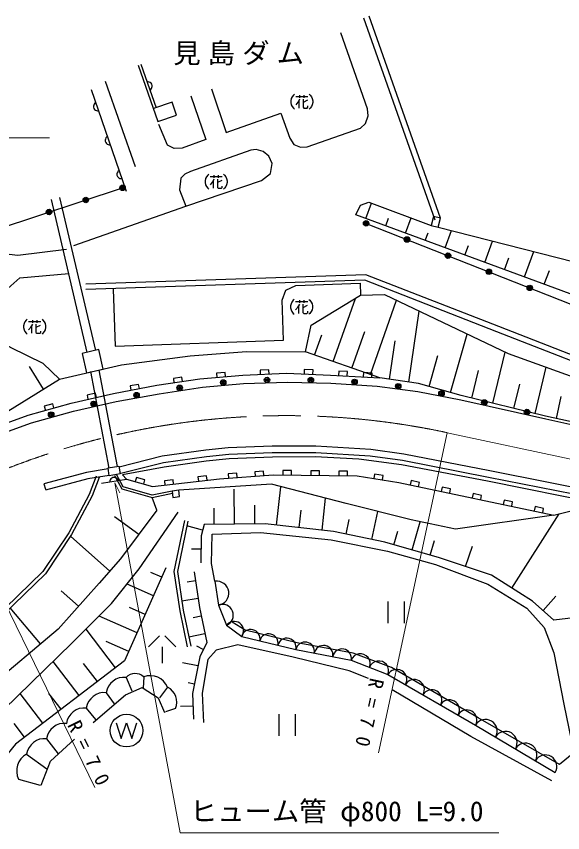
# Model space of a CAD drawing. Units: millimetres, scale not verified. Extents: x 40000 to 680000, y 20000 to 380000.
# Drawn here: x 293475 to 343484, y 265954 to 340716 of the extents above; entities that cross this region are included whole.
import ezdxf
from ezdxf.enums import TextEntityAlignment as Align

# ---------------------------------------------------------------- set-up
doc = ezdxf.new("R2010")
doc.units = ezdxf.units.MM
doc.header["$LTSCALE"] = 1000
doc.linetypes.add('CHAIN', pattern=[18.5, 12, -1.5, 3.5, -1.5])
for name, color, linetype, lineweight in [('M-BGD', 7, 'Continuous', 25), ('M-BMK', 2, 'CHAIN', 13), ('M-STR-HTXT', 7, 'Continuous', 13)]:
    doc.layers.add(name, color=color, linetype=linetype, lineweight=lineweight)
doc.styles.add('ＭＳ ゴシック', font='')
doc.styles.get('ＭＳ ゴシック').set_extended_font_data('MS Gothic')

msp = doc.modelspace()

# ---------------------------------------------------------------- linework, layer by layer
at = {"layer": 'M-BGD'}
for p, q in [((331822, 322055), (325298, 340550)), ((332293, 322222), (325769, 340716)), ((304878, 336340), (306260, 332342)), ((304368, 326946), (301641, 334749)), ((303557, 324677), (300345, 333989)), ((319406, 333504), (319406, 333264)), ((319806, 333504), (319806, 333264)), ((319046, 333384), (320166, 333384)), ((319326, 332984), (319326, 332304)), ((320126, 333024), (319726, 332824)), ((311203, 326050), (312323, 326050)), ((311563, 326170), (311563, 325930)), ((311963, 326170), (311963, 325930)), ((311483, 325650), (311483, 324970)), ((312283, 325690), (311883, 325490)), ((289738, 320573), (303196, 325008)), ((299967, 309944), (296683, 323951)), ((300746, 310126), (297464, 324125)), ((325468, 322201), (325987, 323608)), ((327283, 321531), (327541, 322231)), ((329098, 320862), (329611, 322253)), ((325492, 321757), (351715, 311408)), ((330913, 320192), (331168, 320884)), ((332728, 319523), (333309, 321097)), ((336358, 318184), (337077, 320135)), ((334543, 318853), (334868, 319735)), ((338172, 317514), (338567, 318584)), ((339987, 316845), (340846, 319173)), ((341802, 316175), (342266, 317433)), ((322486, 309100), (324514, 314889)), ((319023, 314591), (320143, 314591)), ((319303, 314191), (319303, 313511)), ((319383, 314711), (319383, 314471)), ((320103, 314231), (319703, 314031)), ((319783, 314711), (319783, 314471)), ((325891, 307907), (328276, 314712)), ((329396, 307222), (330343, 313725)), ((294585, 312775), (295705, 312775)), ((294945, 312895), (294945, 312655)), ((295345, 312895), (295345, 312655)), ((294865, 312375), (294865, 311695)), ((295665, 312415), (295265, 312215)), ((324188, 308503), (325364, 311859)), ((320783, 309697), (321432, 311549)), ((333223, 306257), (334748, 311622)), ((327627, 307480), (328141, 311005)), ((331261, 306814), (332071, 309664)), ((337097, 305276), (338233, 309958)), ((295956, 306579), (294687, 308638)), ((301958, 299345), (300285, 308177)), ((302744, 299493), (301071, 308326)), ((335168, 305744), (335785, 308288)), ((340955, 304340), (341983, 308575)), ((306549, 306153), (310501, 306756)), ((310501, 306756), (314284, 307102)), ((314284, 307102), (318287, 307212)), ((318287, 307212), (322264, 307126)), ((322264, 307126), (326512, 306847)), ((326512, 306847), (330233, 306344)), ((339026, 304808), (339565, 307030)), ((302615, 305427), (306549, 306153)), ((330233, 306344), (334149, 305579)), ((342911, 303889), (343352, 305906)), ((298708, 304548), (302615, 305427)), ((334149, 305579), (341949, 303845)), ((294851, 303483), (298708, 304548)), ((341949, 303845), (361443, 299526)), ((291162, 302138), (294851, 303483)), ((301271, 297973), (303558, 298327)), ((296005, 297908), (296133, 297425)), ((317295, 294121), (317686, 297639)), ((313453, 294204), (313416, 297403)), ((306330, 295487), (305904, 296651)), ((321460, 293658), (321784, 296577)), ((342687, 295044), (346874, 296078)), ((311587, 294182), (311569, 295666)), ((315320, 294226), (315300, 295941)), ((319377, 293889), (319556, 295499)), ((326031, 292807), (326564, 295368)), ((304673, 293256), (302471, 294892)), ((323678, 293297), (323954, 294623)), ((338843, 288349), (343156, 295160)), ((310518, 293662), (309093, 294041)), ((329706, 291850), (330442, 294433)), ((302037, 289914), (298423, 293097)), ((328041, 292324), (328397, 293574)), ((331370, 291375), (331755, 292724)), ((310370, 291906), (309509, 291914)), ((334589, 290335), (335217, 292200)), ((306790, 289346), (305798, 289787)), ((306035, 287647), (303616, 288723)), ((309864, 289017), (309123, 288905)), ((311660, 288973), (311978, 286786)), ((299173, 286697), (297587, 288117)), ((310112, 287390), (308629, 287164)), ((327490, 287134), (327490, 285134)), ((329010, 285134), (329010, 287134)), ((341689, 286289), (342870, 287606)), ((295674, 283236), (292896, 286544)), ((305279, 285948), (303847, 286585)), ((311978, 286786), (312722, 284956)), ((304524, 284249), (301044, 285796)), ((310404, 285777), (309671, 285623)), ((346067, 285830), (342666, 285412)), ((312722, 284956), (314104, 283914)), ((302558, 281065), (299854, 284605)), ((310741, 284178), (309273, 283870)), ((303768, 282550), (301702, 283469)), ((306567, 283978), (305567, 282978)), ((307067, 283978), (308067, 282978)), ((314104, 283914), (319061, 282715)), ((306817, 282978), (306817, 281478)), ((310586, 282725), (309988, 283021)), ((319061, 282715), (324131, 281761)), ((299229, 278521), (296848, 281639)), ((300894, 279793), (299626, 281453)), ((310100, 281231), (308694, 281505)), ((324131, 281761), (327491, 280448)), ((327491, 280448), (335513, 275800)), ((303517, 280179), (304043, 278933)), ((305131, 280229), (305095, 279180)), ((309773, 279551), (309195, 279664)), ((307322, 279266), (306576, 278295)), ((295901, 275978), (293827, 278692)), ((297565, 277250), (296451, 278708)), ((301698, 278774), (302433, 277750)), ((299878, 277369), (300726, 276304)), ((309652, 277537), (308514, 277495)), ((308038, 277322), (307125, 277008)), ((317511, 276819), (317511, 274819)), ((319031, 274819), (319031, 276819)), ((294236, 274707), (293275, 275965)), ((298059, 275965), (298083, 275935)), ((335513, 275800), (342809, 271467)), ((296239, 274560), (297308, 273172)), ((294420, 273156), (296272, 271809)), ((293681, 270844), (295643, 270300))]:
    msp.add_line(p, q, dxfattribs=at)
for points in [[(311344, 334062), (312675, 330087), (317696, 331833), (318501, 329559), (318888, 328969), (319500, 328748), (320097, 328764), (324973, 330474), (325437, 330890), (325676, 331613), (325631, 332248), (323176, 339212)], [(304642, 336258), (306438, 331084), (308141, 331675), (307733, 332853), (306029, 332262)], [(305700, 333963), (305780, 334024), (305840, 334096), (305890, 334198), (305909, 334289), (305908, 334390), (305866, 334511), (305804, 334591), (305733, 334651), (305631, 334701), (305540, 334720), (305439, 334719)], [(309435, 333440), (310818, 329426), (308659, 328652), (307936, 328620), (307322, 328917), (306509, 330816)], [(318926, 333584), (318846, 333504), (318726, 333344), (318646, 333184), (318606, 332984), (318606, 332824), (318646, 332624), (318726, 332464), (318846, 332304), (318926, 332224)], [(320286, 333584), (320366, 333504), (320486, 333344), (320566, 333184), (320606, 332984), (320606, 332824), (320566, 332624), (320486, 332464), (320366, 332304), (320286, 332224)], [(300750, 332815), (300670, 332753), (300610, 332682), (300560, 332580), (300541, 332489), (300542, 332388), (300584, 332267), (300645, 332186), (300717, 332126), (300819, 332077), (300910, 332058), (301011, 332059)], [(319406, 333144), (319326, 332984), (319246, 332864), (319166, 332744), (319046, 332624)], [(319726, 333144), (319726, 332384), (319806, 332304), (320086, 332304), (320166, 332384), (320166, 332504)], [(301821, 329711), (301740, 329649), (301680, 329578), (301631, 329476), (301612, 329385), (301613, 329284), (301654, 329163), (301716, 329083), (301787, 329023), (301889, 328973), (301980, 328954), (302082, 328955)], [(298751, 319723), (308993, 323317), (315913, 325666), (316732, 326336), (316885, 327228), (316573, 327914), (316084, 328336), (315422, 328518), (314948, 328459), (309413, 326520), (308909, 326255), (308540, 325905), (308396, 324821), (308992, 323317)], [(332093, 321408), (349209, 317038), (360288, 317666), (365400, 327594)], [(302891, 326607), (302811, 326546), (302751, 326474), (302701, 326372), (302682, 326281), (302683, 326180), (302725, 326059), (302786, 325979), (302858, 325919), (302960, 325869), (303051, 325850), (303152, 325851)], [(311083, 326250), (311003, 326170), (310883, 326010), (310803, 325850), (310763, 325650), (310763, 325490), (310803, 325290), (310883, 325130), (311003, 324970), (311083, 324890)], [(312443, 326250), (312523, 326170), (312643, 326010), (312723, 325850), (312763, 325650), (312763, 325490), (312723, 325290), (312643, 325130), (312523, 324970), (312443, 324890)], [(311563, 325810), (311483, 325650), (311403, 325530), (311323, 325410), (311203, 325290)], [(311883, 325810), (311883, 325050), (311963, 324970), (312243, 324970), (312323, 325050), (312323, 325170)], [(324561, 322536), (324991, 323415), (325740, 323700), (331449, 321566)], [(259000, 322753), (268258, 319648), (270782, 319431), (275576, 319677), (280724, 319873), (285759, 319678), (289921, 319262), (293601, 318857), (298056, 319407)], [(371828, 315343), (360029, 313601), (355204, 312393), (352549, 312515), (349969, 313162), (324561, 322536)], [(256878, 299225), (258464, 301082), (271646, 306976), (276198, 308669), (280863, 310158), (285567, 311536), (290651, 312908), (292107, 314036), (292700, 315796), (293782, 316769), (298277, 317179)], [(362715, 302504), (337643, 312300), (325475, 317054), (299826, 316196)], [(362533, 302038), (337461, 311834), (325389, 316551), (299842, 315696)], [(302324, 315727), (302508, 310509), (317922, 311059), (317811, 314736), (318140, 315648), (319059, 316067), (324934, 316280), (324989, 315179), (327190, 315230), (338494, 309834), (362121, 301311)], [(318903, 314791), (318823, 314711), (318703, 314551), (318623, 314391), (318583, 314191), (318583, 314031), (318623, 313831), (318703, 313671), (318823, 313511), (318903, 313431)], [(319932, 309995), (320474, 312417), (324989, 315179)], [(320263, 314791), (320343, 314711), (320463, 314551), (320543, 314391), (320583, 314191), (320583, 314031), (320543, 313831), (320463, 313671), (320343, 313511), (320263, 313431)], [(319383, 314351), (319303, 314191), (319223, 314071), (319143, 313951), (319023, 313831)], [(319703, 314351), (319703, 313591), (319783, 313511), (320063, 313511), (320143, 313591), (320143, 313711)], [(294465, 312975), (294385, 312895), (294265, 312735), (294185, 312575), (294145, 312375), (294145, 312215), (294185, 312015), (294265, 311855), (294385, 311695), (294465, 311615)], [(294945, 312535), (294865, 312375), (294785, 312255), (294705, 312135), (294585, 312015)], [(295265, 312535), (295265, 311775), (295345, 311695), (295625, 311695), (295705, 311775), (295705, 311895)], [(295825, 312975), (295905, 312895), (296025, 312735), (296105, 312575), (296145, 312375), (296145, 312215), (296105, 312015), (296025, 311855), (295905, 311695), (295825, 311615)], [(297434, 307490), (295929, 308924), (292996, 310371), (289374, 312431)], [(288566, 302026), (297434, 307490), (303091, 308790), (309373, 309630), (314556, 310013), (319932, 309995)], [(359768, 300206), (341920, 304106), (334204, 305978), (330280, 307093), (326742, 307609), (319932, 309995)], [(288566, 302026), (294571, 304186), (298490, 305294), (302359, 306162), (306344, 306927), (310258, 307507), (314215, 307848), (318194, 308028), (322236, 307863), (326742, 307609)], [(312635, 307711), (312601, 308110), (311804, 308041), (311838, 307643)], [(316604, 307956), (316586, 308356), (315787, 308319), (315805, 307920)], [(320615, 307929), (320631, 308329), (319832, 308361), (319816, 307962)], [(323762, 307777), (323785, 308176), (322986, 308221), (322964, 307822)], [(326015, 307650), (326038, 308049), (325239, 308094), (325217, 307695)], [(308697, 307275), (308638, 307671), (307847, 307554), (307906, 307158)], [(304745, 306620), (304669, 307013), (303884, 306862), (303959, 306469)], [(300815, 305816), (300728, 306206), (299947, 306031), (300035, 305641)], [(296916, 304849), (296807, 305234), (296037, 305016), (296146, 304631)], [(347700, 296929), (336817, 299085), (328933, 300622), (325932, 301046), (320899, 301355), (316879, 301353), (312874, 301187), (310825, 300982), (306827, 300424), (302884, 299431)], [(347583, 296340), (336702, 298496), (328834, 300031), (325872, 300449), (320881, 300755), (316891, 300753), (312917, 300588), (310897, 300387), (306942, 299834), (303030, 298849)], [(312947, 300177), (310842, 299974), (306997, 299436), (303205, 298720), (303558, 298327)], [(346874, 296078), (336613, 298149), (328741, 299651), (324820, 300169), (320826, 300376), (316912, 300354), (312947, 300177)], [(301876, 299264), (299902, 298933), (296005, 297908)], [(316143, 298669), (316112, 299068), (315314, 299005), (315346, 298606)], [(318655, 298713), (318660, 299113), (317860, 299123), (317855, 298723)], [(321227, 298681), (321232, 299081), (320432, 299091), (320427, 298691)], [(323798, 298650), (323803, 299050), (323003, 299059), (322998, 298659)], [(301072, 298488), (300419, 296809), (298534, 293262), (296133, 289665), (290335, 284075), (288715, 282797), (285123, 280797), (277691, 277912), (273756, 277046), (269773, 276639), (265748, 276861), (261812, 277503), (257741, 278181)], [(300793, 298597), (300146, 296935), (298276, 293416), (295902, 289859), (290138, 284301), (288548, 283047), (284995, 281069), (277604, 278200), (273708, 277343), (269766, 276940), (265780, 277160), (261861, 277799), (257791, 278477)], [(301975, 298673), (300028, 298346), (296158, 297328)], [(302810, 298211), (302764, 298301), (302704, 298373), (302613, 298440), (302526, 298475), (302426, 298492), (302300, 298472), (302210, 298426), (302138, 298367), (302071, 298275), (302036, 298189), (302019, 298089)], [(302471, 298671), (303119, 297449), (305904, 296651), (307782, 297049)], [(307741, 297244), (307808, 296656), (308417, 296726), (308350, 297314), (307741, 297244), (305911, 296857), (303256, 297617), (302647, 298764)], [(303558, 298327), (305939, 297668), (312068, 298349), (316970, 298734), (324684, 298639), (328492, 298025), (342687, 295044)], [(305134, 297891), (305241, 298276), (304470, 298490), (304363, 298104)], [(310933, 298223), (310889, 298621), (310094, 298532), (310138, 298135)], [(313692, 298477), (313661, 298875), (312863, 298813), (312895, 298414)], [(326983, 298268), (327046, 298663), (326256, 298791), (326193, 298396)], [(307869, 297882), (307825, 298280), (307029, 298191), (307074, 297794)], [(342687, 295044), (333662, 293753), (329631, 294604), (323661, 296091), (316819, 297864), (308350, 297314)], [(330303, 297645), (330385, 298036), (329602, 298201), (329520, 297809)], [(333142, 297049), (333224, 297440), (332441, 297605), (332359, 297213)], [(335981, 296453), (336063, 296844), (335280, 297008), (335198, 296617)], [(338820, 295856), (338902, 296248), (338119, 296412), (338037, 296021)], [(306330, 295487), (303016, 291025), (301058, 288802), (297289, 284592), (290829, 279166), (286740, 277301), (283532, 275930), (278507, 274158), (273524, 273518), (268981, 272823), (262063, 274276), (260427, 274370)], [(341659, 295260), (341741, 295652), (340958, 295816), (340876, 295425)], [(260735, 273251), (261783, 273610), (268830, 272046), (273163, 271827), (278806, 272117), (284404, 273120), (287989, 274852), (292335, 277236), (298544, 283294), (302199, 286951), (304723, 290107), (308288, 295300)], [(309156, 282969), (308463, 286266), (307912, 289882), (308892, 294542)], [(309186, 294480), (308217, 289874), (308758, 286318), (309448, 283037)], [(332203, 291137), (327208, 292562), (322501, 293542), (316253, 294237), (310654, 294171), (310382, 293152), (310358, 290659)], [(311660, 288973), (311354, 290615), (311403, 293284), (315819, 293451), (322306, 292772), (327445, 291747), (331849, 290506), (336645, 288720), (340194, 286508), (341801, 284737), (342685, 282436), (343596, 277736), (344511, 273281), (343208, 272186)], [(342666, 285412), (340711, 287166), (336975, 289532), (332203, 291137)], [(307168, 290196), (303391, 281701), (293404, 274071), (291622, 271934)], [(309740, 289831), (310236, 286577), (310909, 283379), (310264, 282072), (309609, 278711), (309696, 276362)], [(343208, 272186), (335738, 276482), (327817, 281094), (324302, 282394), (319185, 283347), (314432, 284507), (313223, 285229)], [(325721, 280060), (323942, 280761), (318804, 282041), (313748, 283153), (311774, 282666), (310999, 281818), (310500, 278722), (310608, 276039)], [(300497, 276046), (303455, 278583), (305001, 279239), (306460, 278298), (307036, 276973)], [(342506, 270701), (335089, 274773), (327886, 279024)], [(302600, 276022), (303080, 274582), (303560, 276022), (304040, 274582), (304520, 276022)], [(295734, 270298), (296612, 272504), (298808, 274525)]]:
    msp.add_lwpolyline(points, dxfattribs=at)
for points in [[(332093, 321408), (332293, 322222), (331649, 322380), (331449, 321566)], [(301423, 308407), (301025, 310189), (299513, 309851), (299910, 308069)], [(301873, 299354), (302864, 299513), (302977, 298808), (301986, 298649)]]:
    msp.add_lwpolyline(points, close=True, dxfattribs=at)
for centre, radius in [((303196, 325008), 250), ((303196, 325008), 220), ((303196, 325008), 190), ((303196, 325008), 160), ((303196, 325008), 130), ((303196, 325008), 100), ((303196, 325008), 70), ((303196, 325008), 40), ((303196, 325008), 10), ((299832, 323899), 250), ((299832, 323899), 220), ((299832, 323899), 190), ((299832, 323899), 160), ((299832, 323899), 130), ((299832, 323899), 100), ((299832, 323899), 70), ((299832, 323899), 40), ((299832, 323899), 10), ((296467, 322791), 250), ((296467, 322791), 220), ((296467, 322791), 190), ((296467, 322791), 160), ((296467, 322791), 130), ((296467, 322791), 100), ((296467, 322791), 70), ((296467, 322791), 40), ((296467, 322791), 10), ((325492, 321757), 250), ((325492, 321757), 220), ((325492, 321757), 190), ((325492, 321757), 160), ((325492, 321757), 130), ((325492, 321757), 100), ((325492, 321757), 70), ((325492, 321757), 40), ((325492, 321757), 10), ((329238, 320278), 250), ((329238, 320278), 220), ((329238, 320278), 190), ((329238, 320278), 160), ((329238, 320278), 130), ((329238, 320278), 100), ((329238, 320278), 70), ((329238, 320278), 40), ((329238, 320278), 10), ((332984, 318800), 250), ((332984, 318800), 220), ((332984, 318800), 190), ((332984, 318800), 160), ((332984, 318800), 130), ((332984, 318800), 100), ((332984, 318800), 70), ((332984, 318800), 40), ((332984, 318800), 10), ((336730, 317322), 250), ((336730, 317322), 220), ((336730, 317322), 190), ((336730, 317322), 160), ((336730, 317322), 130), ((336730, 317322), 100), ((336730, 317322), 70), ((336730, 317322), 40), ((336730, 317322), 10), ((340477, 315843), 250), ((340477, 315843), 220), ((340477, 315843), 190), ((340477, 315843), 160), ((340477, 315843), 130), ((340477, 315843), 100), ((340477, 315843), 70), ((340477, 315843), 40), ((340477, 315843), 10), ((312414, 307182), 250), ((312414, 307182), 150), ((316421, 307411), 250), ((316421, 307411), 150), ((316421, 307411), 50), ((320432, 307416), 250), ((320432, 307416), 150), ((320432, 307416), 50), ((324438, 307234), 250), ((324438, 307234), 150), ((324438, 307234), 50), ((308431, 306693), 250), ((308431, 306693), 150), ((308431, 306693), 50), ((312414, 307182), 50), ((328434, 306840), 250), ((328434, 306840), 150), ((328434, 306840), 50), ((304479, 306025), 250), ((304479, 306025), 150), ((304479, 306025), 50), ((332392, 306177), 250), ((332392, 306177), 150), ((332392, 306177), 50), ((300552, 305219), 250), ((300552, 305219), 150), ((300552, 305219), 50), ((336313, 305354), 250), ((336313, 305354), 150), ((336313, 305354), 50), ((296662, 304242), 250), ((296662, 304242), 150), ((296662, 304242), 50), ((340217, 304486), 250), ((340217, 304486), 150), ((340217, 304486), 50), ((303560, 275302), 1500)]:
    msp.add_circle(centre, radius, dxfattribs=at)
for centre, radius, start, end in [((311819, 287880), 1105, 278.27829, 98.27829), ((312350, 285871), 988, 292.12653, 112.12653), ((313413, 284435), 866, 322.9791, 142.9791), ((314930, 283714), 850, 346.40371, 166.40371), ((316582, 283315), 850, 346.40371, 166.40371), ((318235, 282915), 850, 346.40371, 166.40371), ((319906, 282556), 860, 349.34615, 169.34615), ((321596, 282238), 860, 349.34615, 169.34615), ((323286, 281920), 860, 349.34615, 169.34615), ((324971, 281433), 902, 338.65941, 158.65941), ((326651, 280777), 902, 338.65941, 158.65941), ((304350, 279357), 1170, 48.17834, 135.38391), ((328294, 279984), 927, 329.90575, 149.90575), ((303345, 278521), 1666, 84.06482, 171.27038), ((305721, 278597), 1735, 22.68249, 109.88806), ((329898, 279054), 927, 329.90575, 149.90575), ((306659, 277919), 1502, 336.60657, 63.81225), ((331502, 278124), 927, 329.90575, 149.90575), ((301525, 277117), 1666, 84.06482, 171.27038), ((333106, 277194), 927, 329.90575, 149.90575), ((299706, 275712), 1666, 84.06482, 171.27038), ((334710, 276265), 927, 329.90575, 149.90575), ((297886, 274307), 1666, 84.06482, 171.27038), ((336425, 275258), 1061, 329.30076, 149.30076), ((338249, 274175), 1061, 329.30076, 149.30076), ((296067, 272903), 1666, 84.06482, 171.27038), ((340073, 273092), 1061, 329.30076, 149.30076), ((295264, 271612), 1760, 118.66736, 205.87298), ((341897, 272009), 1061, 329.30076, 149.30076)]:
    msp.add_arc(centre, radius, start, end, dxfattribs=at)
at = {"layer": 'M-BMK'}
msp.add_line((332919, 302587), (359275, 296926), dxfattribs=at)
msp.add_arc((318220, 234148), 70000, 77.87817, 116.02124, dxfattribs=at)
at = {"layer": 'M-STR-HTXT'}
for p, q in [((332919, 302587), (326620, 273256)), ((302483, 297998), (302942, 297066)), ((287511, 297052), (300672, 270093))]:
    msp.add_line(p, q, dxfattribs=at)
for points in [[(256328, 289546), (261499, 329589), (296520, 329589)], [(302483, 297998), (308461, 265954), (337649, 265954)]]:
    msp.add_lwpolyline(points, dxfattribs=at)

# ---------------------------------------------------------------- texts
at = {"layer": 'M-BGD', "insert": (307849, 336223), "char_height": 1833, "attachment_point": 7, "style": 'ＭＳ ゴシック'}
msp.add_mtext('\\T1.26;見島ダム', dxfattribs=at)
at = {"layer": 'M-STR-HTXT', "style": 'ＭＳ ゴシック'}
msp.add_text('ヒューム管 φ800 L=9.0', height=1833, dxfattribs=at).set_placement((309368, 266454), align=Align.BOTTOM_LEFT)
at = {"layer": 'M-STR-HTXT', "char_height": 1320, "attachment_point": 7, "style": 'ＭＳ ゴシック'}
for insert, rotation in [((325843, 280203), 257.5), ((298090, 275807), 296.3)]:
    msp.add_mtext('\\T2.02;R=70', dxfattribs=dict(at, insert=insert, rotation=rotation))

doc.saveas('drawing.dxf')
